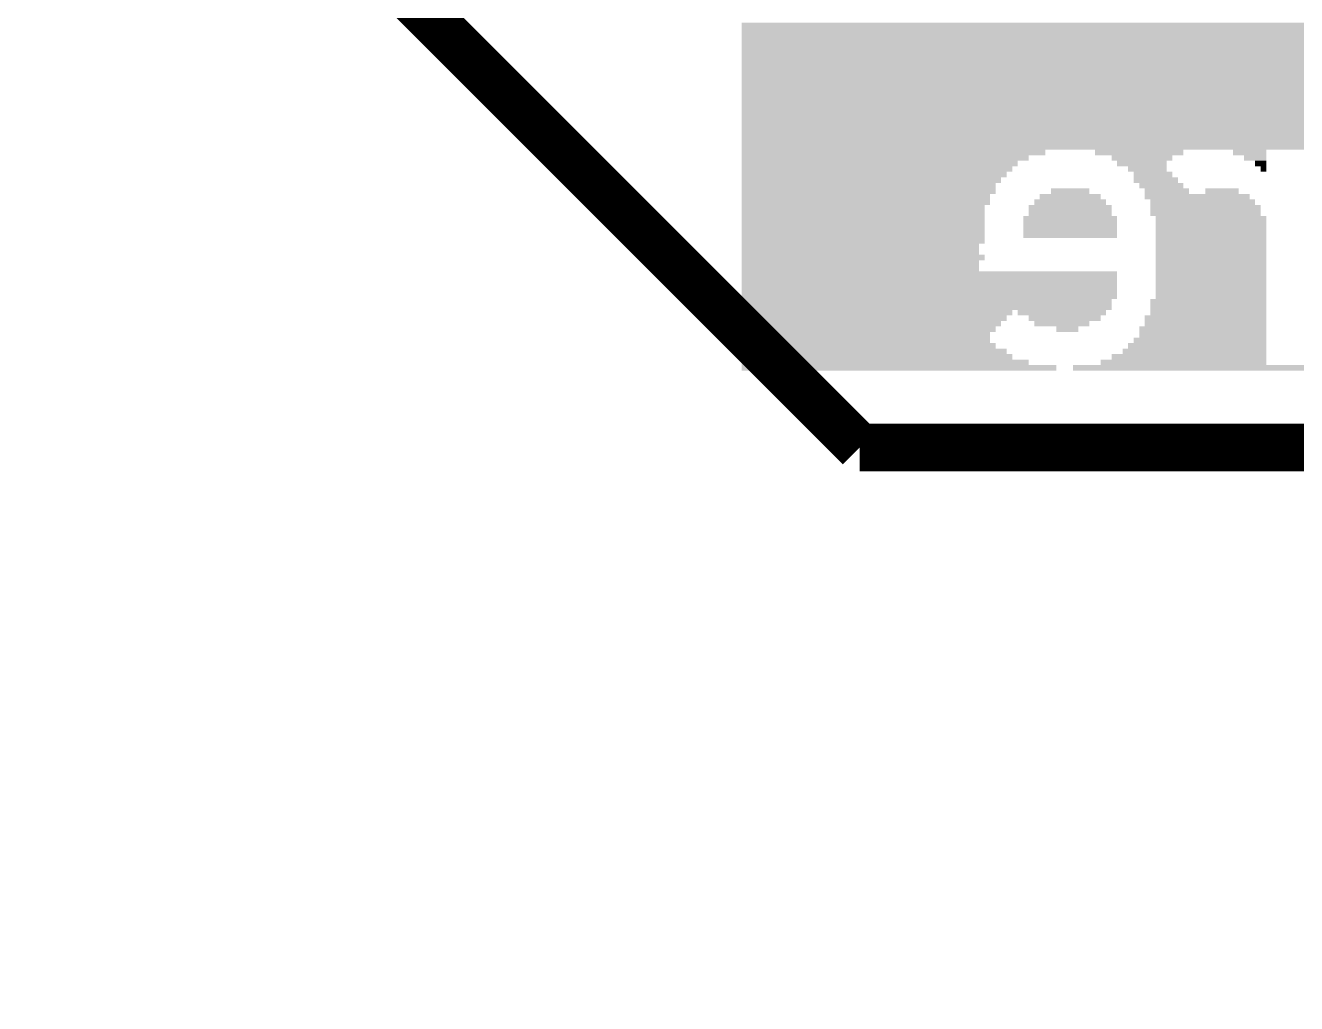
# Model space of a CAD drawing. Extents: x -3564 to 3564, y -2067 to 2176.
# Drawn here: x -412.3 to -145.3, y -2066.8 to -1861.4 of the extents above; entities that cross this region are included whole.
import ezdxf

# ---------------------------------------------------------------- set-up
doc = ezdxf.new("R2010")
doc.units = 0
for name, color, linetype in [('BOARD_OUTLINE', 2, 'CONTINUOUS'), ('COPPER_TOP', 3, 'CONTINUOUS'), ('SILKSCREEN_BOTTOM', 6, 'CONTINUOUS')]:
    doc.layers.add(name, color=color, linetype=linetype)

msp = doc.modelspace()

# ---------------------------------------------------------------- hatches: boundary and pattern name
at = {"layer": 'SILKSCREEN_BOTTOM'}
for points in [[(125.493543, -1861.982402), (-261.850039, -1861.982402), (-261.850039, -1860.82185), (125.493543, -1860.822638)], [(125.493543, -1863.142126), (-261.850039, -1863.142126), (-261.850039, -1861.981575), (125.493543, -1861.982362)], [(125.493543, -1864.301811), (-261.850039, -1864.301811), (-261.850039, -1863.141299), (125.493543, -1863.142087)], [(125.493543, -1865.461535), (-261.850039, -1865.461535), (-261.850039, -1864.301024), (125.493543, -1864.301772)], [(125.493543, -1866.62126), (-261.850039, -1866.62126), (-261.850039, -1865.460748), (125.493543, -1865.461496)], [(125.493543, -1867.780945), (-261.850039, -1867.780945), (-261.850039, -1866.620472), (125.493543, -1866.62122)], [(125.493543, -1868.940669), (-261.850039, -1868.940669), (-261.850039, -1867.780197), (125.493543, -1867.780906)], [(-24.109173, -1870.100394), (-261.850039, -1870.100394), (-261.850039, -1868.939921), (-24.109173, -1868.94063)], [(-24.109173, -1871.260079), (-261.850039, -1871.260079), (-261.850039, -1870.099646), (-24.109173, -1870.100354)], [(-24.109173, -1872.419803), (-261.850039, -1872.419803), (-261.850039, -1871.25937), (-24.109173, -1871.260039)], [(-24.109173, -1873.579528), (-261.850039, -1873.579528), (-261.850039, -1872.419094), (-24.109173, -1872.419764)], [(-24.109173, -1874.739213), (-261.850039, -1874.739213), (-261.850039, -1873.578819), (-24.109173, -1873.579488)], [(-24.109173, -1875.898937), (-261.850039, -1875.898937), (-261.850039, -1874.738543), (-24.109173, -1874.739173)], [(-24.109173, -1877.058661), (-261.850039, -1877.058661), (-261.850039, -1875.898268), (-24.109173, -1875.898898)], [(-24.109173, -1878.218346), (-261.850039, -1878.218346), (-261.850039, -1877.057992), (-24.109173, -1877.058622)], [(-24.109173, -1879.378071), (-261.850039, -1879.378071), (-261.850039, -1878.217717), (-24.109173, -1878.218307)], [(-24.109173, -1880.537795), (-261.850039, -1880.537795), (-261.850039, -1879.377441), (-24.109173, -1879.378031)], [(-24.109173, -1881.69748), (-261.850039, -1881.69748), (-261.850039, -1880.537165), (-24.109173, -1880.537756)], [(-24.109173, -1882.857205), (-261.850039, -1882.857205), (-261.850039, -1881.69689), (-24.109173, -1881.697441)], [(-24.109173, -1884.016929), (-261.850039, -1884.016929), (-261.850039, -1882.856614), (-24.109173, -1882.857165)], [(-24.109173, -1885.176614), (-261.850039, -1885.176614), (-261.850039, -1884.016339), (-24.109173, -1884.01689)], [(-24.109173, -1886.336339), (-261.850039, -1886.336339), (-261.850039, -1885.176063), (-24.109173, -1885.176575)], [(-24.109173, -1887.496063), (-261.850039, -1887.496063), (-261.850039, -1886.335787), (-24.109173, -1886.336299)], [(-198.065906, -1888.655748), (-261.850039, -1888.655748), (-261.850039, -1887.495512), (-198.065906, -1887.496024)], [(-201.545039, -1889.815472), (-261.850039, -1889.815472), (-261.850039, -1888.655236), (-201.545039, -1888.655709)], [(-203.864449, -1890.975197), (-261.850039, -1890.975197), (-261.850039, -1889.814961), (-203.864449, -1889.815433)], [(-169.07311, -1888.655748), (-187.628504, -1888.655748), (-187.628504, -1887.495512), (-169.07311, -1887.496024)], [(-171.39252, -1889.815472), (-184.14937, -1889.815472), (-184.14937, -1888.655236), (-171.39252, -1888.655709)], [(-172.552244, -1890.975197), (-182.989646, -1890.975197), (-182.989646, -1889.814961), (-172.552244, -1889.815433)], [(-151.677441, -1888.655748), (-158.635709, -1888.655748), (-158.635709, -1887.495512), (-151.677441, -1887.496024)], [(-151.677441, -1889.815472), (-156.316299, -1889.815472), (-156.316299, -1888.655236), (-151.677441, -1888.655709)], [(-151.677441, -1890.975197), (-153.99685, -1890.975197), (-153.99685, -1889.814961), (-151.677441, -1889.815433)], [(-205.024173, -1892.134882), (-261.850039, -1892.134882), (-261.850039, -1890.974685), (-205.024173, -1890.975157)], [(-206.183858, -1893.294606), (-261.850039, -1893.294606), (-261.850039, -1892.134409), (-206.183858, -1892.134843)], [(-172.552244, -1892.134882), (-180.670236, -1892.134882), (-180.670236, -1890.974685), (-172.552244, -1890.975157)], [(-171.39252, -1893.294606), (-179.510512, -1893.294606), (-179.510512, -1892.134409), (-171.39252, -1892.134843)], [(-151.677441, -1892.134882), (-152.837165, -1892.134882), (-152.837165, -1890.974685), (-151.677441, -1890.975157)], [(-207.343583, -1894.454331), (-261.850039, -1894.454331), (-261.850039, -1893.294134), (-207.343583, -1893.294567)], [(-208.503307, -1895.614016), (-261.850039, -1895.614016), (-261.850039, -1894.453858), (-208.503307, -1894.454291)], [(-170.232835, -1894.454331), (-179.510512, -1894.454331), (-179.510512, -1893.294134), (-170.232835, -1893.294567)], [(-169.07311, -1895.614016), (-178.350787, -1895.614016), (-178.350787, -1894.453858), (-169.07311, -1894.454291)], [(-208.503307, -1896.77374), (-261.850039, -1896.77374), (-261.850039, -1895.613583), (-208.503307, -1895.613976)], [(-209.662992, -1897.933465), (-261.850039, -1897.933465), (-261.850039, -1896.773307), (-209.662992, -1896.773701)], [(-209.662992, -1899.09315), (-261.850039, -1899.09315), (-261.850039, -1897.933031), (-209.662992, -1897.933425)], [(-185.309055, -1899.09315), (-200.385315, -1899.09315), (-200.385315, -1897.933031), (-185.309055, -1897.933425)], [(-186.46878, -1897.933465), (-199.225591, -1897.933465), (-199.225591, -1896.773307), (-186.46878, -1896.773701)], [(-188.788189, -1896.77374), (-196.906181, -1896.77374), (-196.906181, -1895.613583), (-188.788189, -1895.613976)], [(-167.913386, -1896.77374), (-177.191102, -1896.77374), (-177.191102, -1895.613583), (-167.913386, -1895.613976)], [(-155.156575, -1897.933465), (-177.191102, -1897.933465), (-177.191102, -1896.773307), (-155.156575, -1896.773701)], [(-153.99685, -1899.09315), (-176.031378, -1899.09315), (-176.031378, -1897.933031), (-153.99685, -1897.933425)], [(-157.475984, -1896.77374), (-164.434252, -1896.77374), (-164.434252, -1895.613583), (-157.475984, -1895.613976)], [(-210.822717, -1900.252874), (-261.850039, -1900.252874), (-261.850039, -1899.092756), (-210.822717, -1899.09311)], [(-210.822717, -1901.412598), (-261.850039, -1901.412598), (-261.850039, -1900.25248), (-210.822717, -1900.252835)], [(-184.14937, -1900.252874), (-201.545039, -1900.252874), (-201.545039, -1899.092756), (-184.14937, -1899.09311)], [(-184.14937, -1901.412598), (-201.545039, -1901.412598), (-201.545039, -1900.25248), (-184.14937, -1900.252835)], [(-152.837165, -1900.252874), (-176.031378, -1900.252874), (-176.031378, -1899.092756), (-152.837165, -1899.09311)], [(-152.837165, -1901.412598), (-176.031378, -1901.412598), (-176.031378, -1900.25248), (-152.837165, -1900.252835)], [(-210.822717, -1902.572283), (-261.850039, -1902.572283), (-261.850039, -1901.412205), (-210.822717, -1901.412559)], [(-210.822717, -1903.732008), (-261.850039, -1903.732008), (-261.850039, -1902.571929), (-210.822717, -1902.572244)], [(-182.989646, -1902.572283), (-202.704724, -1902.572283), (-202.704724, -1901.412205), (-182.989646, -1901.412559)], [(-182.989646, -1903.732008), (-202.704724, -1903.732008), (-202.704724, -1902.571929), (-182.989646, -1902.572244)], [(-151.677441, -1902.572283), (-174.871654, -1902.572283), (-174.871654, -1901.412205), (-151.677441, -1901.412559)], [(-151.677441, -1903.732008), (-174.871654, -1903.732008), (-174.871654, -1902.571929), (-151.677441, -1902.572244)], [(-210.822717, -1904.891732), (-261.850039, -1904.891732), (-261.850039, -1903.731654), (-210.822717, -1903.731969)], [(-210.822717, -1906.051417), (-261.850039, -1906.051417), (-261.850039, -1904.891378), (-210.822717, -1904.891693)], [(-210.822717, -1907.211142), (-261.850039, -1907.211142), (-261.850039, -1906.051102), (-210.822717, -1906.051378)], [(-182.989646, -1904.891732), (-202.704724, -1904.891732), (-202.704724, -1903.731654), (-182.989646, -1903.731969)], [(-182.989646, -1906.051417), (-202.704724, -1906.051417), (-202.704724, -1904.891378), (-182.989646, -1904.891693)], [(-151.677441, -1904.891732), (-174.871654, -1904.891732), (-174.871654, -1903.731654), (-151.677441, -1903.731969)], [(-151.677441, -1906.051417), (-174.871654, -1906.051417), (-174.871654, -1904.891378), (-151.677441, -1904.891693)], [(-151.677441, -1907.211142), (-174.871654, -1907.211142), (-174.871654, -1906.051102), (-151.677441, -1906.051378)], [(-211.982441, -1908.370866), (-261.850039, -1908.370866), (-261.850039, -1907.210827), (-211.982441, -1907.211102)], [(-211.982441, -1909.530551), (-261.850039, -1909.530551), (-261.850039, -1908.370551), (-211.982441, -1908.370827)], [(-151.677441, -1908.370866), (-174.871654, -1908.370866), (-174.871654, -1907.210827), (-151.677441, -1907.211102)], [(-151.677441, -1909.530551), (-174.871654, -1909.530551), (-174.871654, -1908.370551), (-151.677441, -1908.370827)], [(-210.822717, -1910.690276), (-261.850039, -1910.690276), (-261.850039, -1909.530276), (-210.822717, -1909.530512)], [(-211.982441, -1911.85), (-261.850039, -1911.85), (-261.850039, -1910.69), (-211.982441, -1910.690236)], [(-151.677441, -1910.690276), (-174.871654, -1910.690276), (-174.871654, -1909.530276), (-151.677441, -1909.530512)], [(-151.677441, -1911.85), (-174.871654, -1911.85), (-174.871654, -1910.69), (-151.677441, -1910.690236)], [(-211.982441, -1913.009685), (-261.850039, -1913.009685), (-261.850039, -1911.849724), (-211.982441, -1911.849961)], [(-182.989646, -1914.169409), (-261.850039, -1914.169409), (-261.850039, -1913.009449), (-182.989646, -1913.009646)], [(-151.677441, -1913.009685), (-174.871654, -1913.009685), (-174.871654, -1911.849724), (-151.677441, -1911.849961)], [(-151.677441, -1914.169409), (-174.871654, -1914.169409), (-174.871654, -1913.009449), (-151.677441, -1913.009646)], [(-182.989646, -1915.329134), (-261.850039, -1915.329134), (-261.850039, -1914.169173), (-182.989646, -1914.16937)], [(-182.989646, -1916.488819), (-261.850039, -1916.488819), (-261.850039, -1915.328898), (-182.989646, -1915.329094)], [(-182.989646, -1917.648543), (-261.850039, -1917.648543), (-261.850039, -1916.488622), (-182.989646, -1916.48878)], [(-151.677441, -1915.329134), (-174.871654, -1915.329134), (-174.871654, -1914.169173), (-151.677441, -1914.16937)], [(-151.677441, -1916.488819), (-174.871654, -1916.488819), (-174.871654, -1915.328898), (-151.677441, -1915.329094)], [(-151.677441, -1917.648543), (-174.871654, -1917.648543), (-174.871654, -1916.488622), (-151.677441, -1916.48878)], [(-182.989646, -1918.808268), (-261.850039, -1918.808268), (-261.850039, -1917.648346), (-182.989646, -1917.648504)], [(-184.14937, -1919.967953), (-261.850039, -1919.967953), (-261.850039, -1918.808071), (-184.14937, -1918.808228)], [(-151.677441, -1919.967953), (-176.031378, -1919.967953), (-176.031378, -1918.808071), (-151.677441, -1918.808228)], [(-151.677441, -1918.808268), (-174.871654, -1918.808268), (-174.871654, -1917.648346), (-151.677441, -1917.648504)], [(-184.14937, -1921.127677), (-261.850039, -1921.127677), (-261.850039, -1919.967795), (-184.14937, -1919.967913)], [(-205.024173, -1922.287402), (-261.850039, -1922.287402), (-261.850039, -1921.12752), (-205.024173, -1921.127638)], [(-185.309055, -1922.287402), (-203.864449, -1922.287402), (-203.864449, -1921.12752), (-185.309055, -1921.127638)], [(-151.677441, -1921.127677), (-176.031378, -1921.127677), (-176.031378, -1919.967795), (-151.677441, -1919.967913)], [(-151.677441, -1922.287402), (-176.031378, -1922.287402), (-176.031378, -1921.12752), (-151.677441, -1921.127638)], [(-206.183858, -1923.447087), (-261.850039, -1923.447087), (-261.850039, -1922.287244), (-206.183858, -1922.287362)], [(-207.343583, -1924.606811), (-261.850039, -1924.606811), (-261.850039, -1923.446969), (-207.343583, -1923.447047)], [(-208.503307, -1925.766535), (-261.850039, -1925.766535), (-261.850039, -1924.606693), (-208.503307, -1924.606772)], [(-186.46878, -1923.447087), (-201.545039, -1923.447087), (-201.545039, -1922.287244), (-186.46878, -1922.287362)], [(-188.788189, -1924.606811), (-200.385315, -1924.606811), (-200.385315, -1923.446969), (-188.788189, -1923.447047)], [(-191.107638, -1925.766535), (-195.746457, -1925.766535), (-195.746457, -1924.606693), (-191.107638, -1924.606772)], [(-151.677441, -1925.766535), (-178.350787, -1925.766535), (-178.350787, -1924.606693), (-151.677441, -1924.606772)], [(-151.677441, -1923.447087), (-177.191102, -1923.447087), (-177.191102, -1922.287244), (-151.677441, -1922.287362)], [(-151.677441, -1924.606811), (-177.191102, -1924.606811), (-177.191102, -1923.446969), (-151.677441, -1923.447047)], [(-209.662992, -1926.92622), (-261.850039, -1926.92622), (-261.850039, -1925.766417), (-209.662992, -1925.766496)], [(-209.662992, -1928.085945), (-261.850039, -1928.085945), (-261.850039, -1926.926142), (-209.662992, -1926.926181)], [(-151.677441, -1928.085945), (-179.510512, -1928.085945), (-179.510512, -1926.926142), (-151.677441, -1926.926181)], [(-151.677441, -1926.92622), (-178.350787, -1926.92622), (-178.350787, -1925.766417), (-151.677441, -1925.766496)], [(-208.503307, -1929.245669), (-261.850039, -1929.245669), (-261.850039, -1928.085866), (-208.503307, -1928.085906)], [(-206.183858, -1930.405354), (-261.850039, -1930.405354), (-261.850039, -1929.245591), (-206.183858, -1929.24563)], [(-151.677441, -1930.405354), (-181.829921, -1930.405354), (-181.829921, -1929.245591), (-151.677441, -1929.24563)], [(-151.677441, -1929.245669), (-180.670236, -1929.245669), (-180.670236, -1928.085866), (-151.677441, -1928.085906)], [(-205.024173, -1931.565079), (-261.850039, -1931.565079), (-261.850039, -1930.405315), (-205.024173, -1930.405315)], [(-201.545039, -1932.724803), (-261.850039, -1932.724803), (-261.850039, -1931.565039), (-201.545039, -1931.565039)], [(-195.746457, -1933.884528), (-261.850039, -1933.884528), (-261.850039, -1932.724764), (-195.746457, -1932.724764)], [(-113.406969, -1933.884528), (-192.267323, -1933.884528), (-192.267323, -1932.724764), (-113.406969, -1932.724764)], [(-151.677441, -1932.724803), (-186.46878, -1932.724803), (-186.46878, -1931.565039), (-151.677441, -1931.565039)], [(-151.677441, -1931.565079), (-184.14937, -1931.565079), (-184.14937, -1930.405315), (-151.677441, -1930.405315)]]:
    msp.add_hatch(color=6, dxfattribs=at).paths.add_polyline_path(points)

# ---------------------------------------------------------------- linework, layer by layer
at = {"layer": 'BOARD_OUTLINE', "color": 2, "const_width": 0.000039}
msp.add_lwpolyline([(-450, -2066.766063), (0, -2066.766063)], dxfattribs=at)
at = {"layer": 'COPPER_TOP', "color": 3, "const_width": 10}
for points in [[(-237.07126, -1950), (-350, -1837.070866)], [(2637.07126, -1950), (-237.07126, -1950)]]:
    msp.add_lwpolyline(points, dxfattribs=at)

doc.saveas('drawing.dxf')
